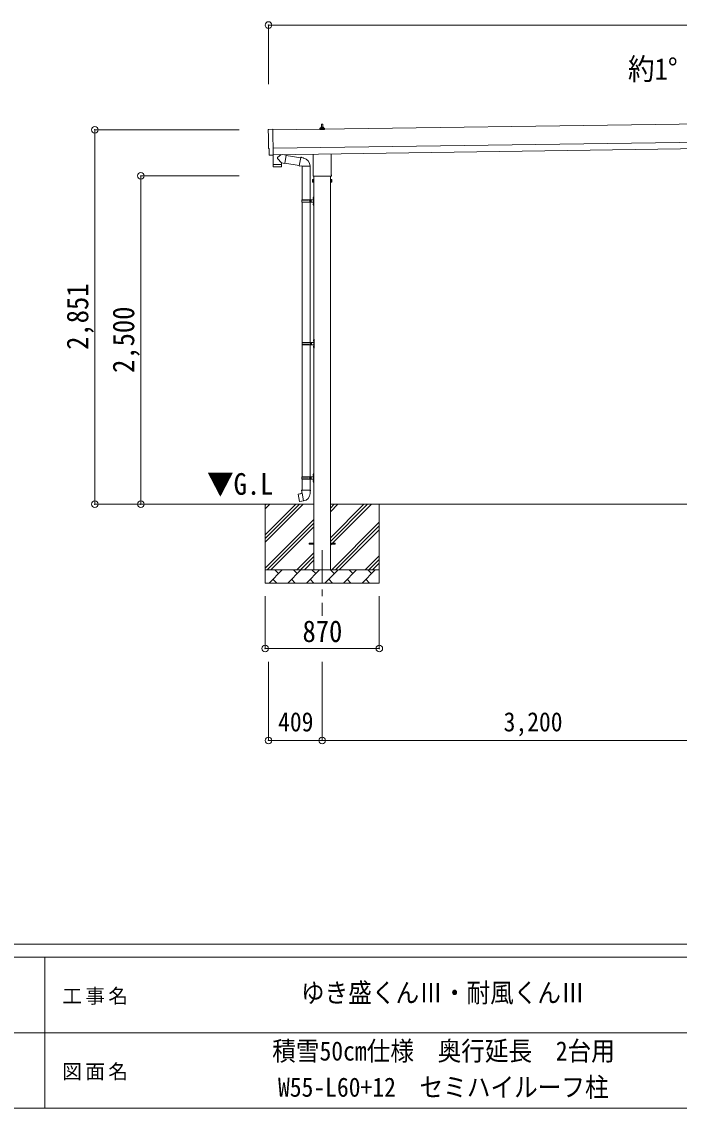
# Model space of a CAD drawing. Units: millimetres at full size, sheet at 1:50. Extents: x -14053 to 14053, y -9700 to 9700.
# Drawn here: x -924 to 4082, y -9700 to -1426 of the extents above; entities that cross this region are included whole.
import ezdxf
from ezdxf.enums import TextEntityAlignment as Align

# ---------------------------------------------------------------- set-up
doc = ezdxf.new("R2010")
doc.units = ezdxf.units.MM
doc.header["$LTSCALE"] = 50
doc.header["$PDMODE"] = 32
doc.header["$PDSIZE"] = 50
doc.linetypes.add('CHAIN1', pattern=[8, 5, -1, 1, -1])
for name, color, linetype, lineweight in [('0-1_Defpoints', 7, 'CHAIN1', 9), ('0-2_TEXT1', 4, 'Continuous', 9), ('0-3_SHAPE', 7, 'Continuous', 9), ('0-7_PARTS2', 7, 'Continuous', 9), ('0-8_TABLE1', 6, 'Continuous', 9), ('0-9_DIM1', 7, 'Continuous', 9), ('F-0', 7, 'Continuous', 9)]:
    doc.layers.add(name, color=color, linetype=linetype, lineweight=lineweight)
doc.styles.add('ＭＳ ゴシック', font='')
doc.styles.get('ＭＳ ゴシック').set_extended_font_data('MS Gothic')

msp = doc.modelspace()

# ---------------------------------------------------------------- linework, layer by layer
at = {"layer": '0-1_Defpoints'}
msp.add_line((1363.46, -5450.37), (1363.46, -5950.37), dxfattribs=at)
at = {"layer": '0-2_TEXT1'}
for p, q in [((6805.65, -2166.21), (987.06, -2249.33)), ((1353.46, -2235.32), (1353.46, -2231.11)), ((1354.46, -2231.11), (1372.46, -2231.11)), ((1357.46, -2231.11), (1358.19, -2207.59)), ((1359.19, -2206.61), (1367.74, -2206.61)), ((1368.74, -2207.59), (1369.46, -2231.11)), ((1373.46, -2235.32), (1373.46, -2231.11)), ((955.45, -2246.35), (986.99, -2244.25)), ((986.99, -2244.25), (989.83, -2443.08)), ((989.06, -2389.32), (6807.65, -2306.2)), ((1345.21, -2246.61), (1345.21, -2238.9)), ((1381.71, -2246.61), (1345.21, -2246.61)), ((1345.6, -2238.11), (1381.33, -2238.11)), ((1345.98, -2237.93), (1352.7, -2236.3)), ((1353.08, -2236.11), (1373.85, -2236.11)), ((1380.95, -2237.93), (1374.23, -2236.3)), ((1381.71, -2246.61), (1381.71, -2238.9)), ((989.78, -2439.32), (6808.37, -2356.19)), ((970.2, -2443.36), (963.28, -2443.1)), ((1295.16, -2590.6), (1295.16, -2434.95)), ((1431.76, -2433), (1431.76, -2590.6)), ((1289.46, -2628.87), (1290.22, -2627.56)), ((1289.46, -2628.87), (1289.46, -2645.87)), ((1289.46, -2645.87), (1290.22, -2647.19)), ((1296.46, -2627.56), (1290.22, -2627.56)), ((1296.46, -2632.46), (1290.22, -2632.46)), ((1296.46, -2642.28), (1290.22, -2642.28)), ((1296.46, -2647.19), (1290.22, -2647.19)), ((1293.46, -2599.37), (1293.46, -2593.87)), ((1431.4, -2602.87), (1295.53, -2602.87)), ((1296.46, -2647.19), (1296.46, -2627.56)), ((1296.46, -2628.17), (1298.96, -2628.17)), ((1298.96, -2646.57), (1296.46, -2646.57)), ((1300.96, -2602.87), (1300.96, -5600.37)), ((1425.96, -2602.87), (1425.96, -5600.37)), ((1430.46, -2628.17), (1427.96, -2628.17)), ((1427.96, -2646.57), (1430.46, -2646.57)), ((1430.46, -2647.19), (1430.46, -2627.56)), ((1430.46, -2627.56), (1436.7, -2627.56)), ((1430.46, -2632.46), (1436.7, -2632.46)), ((1430.46, -2642.28), (1436.7, -2642.28)), ((1430.46, -2647.19), (1436.7, -2647.19)), ((1433.46, -2593.87), (1433.46, -2599.37)), ((1437.46, -2628.87), (1436.7, -2627.56)), ((1437.46, -2645.87), (1436.7, -2647.19)), ((1437.46, -2628.87), (1437.46, -2645.87)), ((1425.96, -2647.87), (1427.96, -2647.87)), ((1263.46, -5395.87), (1300.96, -5395.87)), ((1263.46, -5404.87), (1263.46, -5395.87)), ((1263.46, -5404.87), (1300.96, -5404.87)), ((1425.96, -5395.87), (1463.46, -5395.87)), ((1425.96, -5404.87), (1463.46, -5404.87)), ((1463.46, -5404.87), (1463.46, -5395.87))]:
    msp.add_line(p, q, dxfattribs=at)
for points in [[(960.4, -2440.15), (959.73, -2393.13), (959.12, -2393.13)], [(970.94, -2443.08), (971.6, -2442.44), (989.83, -2443.09)], [(1427.96, -2647.87), (1427.96, -2626.87), (1425.96, -2626.87)]]:
    msp.add_lwpolyline(points, dxfattribs=at)
msp.add_lwpolyline([(1298.96, -2647.87), (1298.96, -2626.87), (1300.96, -2626.87), (1300.96, -2647.87)], close=True, dxfattribs=at)
for centre, radius, start, end in [((1357.55, -2231.74), 4.13, 90, 171.17633), ((1354.46, -2232.11), 1, 90, 180), ((1359.19, -2207.61), 1, 90, 178.60509), ((1366.8, -2231.11), 4.83, 133.60282, 180), ((1360.13, -2231.11), 4.83, 0, 46.39718), ((1367.74, -2207.61), 1, 1.39491, 90), ((1369.38, -2231.74), 4.13, 8.82367, 90), ((1372.46, -2232.11), 1, 0, 90), ((1346.21, -2238.9), 1, 103.62699, 180), ((1352.46, -2235.32), 1, 283.62699, 0), ((1374.46, -2235.32), 1, 180, 256.37301), ((1380.71, -2238.9), 1, 0, 76.37301), ((1293.81, -2630.01), 4.34, 145.61575, 214.38425), ((1305.7, -2637.37), 16.24, 162.41205, 197.58795), ((1293.81, -2644.73), 4.34, 145.61575, 214.38425), ((1297.46, -2593.87), 4, 125.09963, 180), ((1297.46, -2599.37), 4, 180, 194.47751), ((1297.46, -2599.37), 4, 194.47751, 241.04498), ((1429.46, -2599.37), 4, 298.95502, 345.52249), ((1429.46, -2593.87), 4, 0, 54.90037), ((1429.46, -2599.37), 4, 345.52249, 0), ((1421.22, -2637.37), 16.24, 342.41205, 17.58795), ((1433.12, -2630.01), 4.34, 325.61575, 34.38425), ((1433.12, -2644.73), 4.34, 325.61575, 34.38425)]:
    msp.add_arc(centre, radius, start, end, dxfattribs=at)
for centre, major_axis, ratio, start_param, end_param in [((955.65, -2249.34), (-3, -0.04), 0.99863, 4.7647489, 6.2979817), ((-3808.72, -2387.84), (4762.89, 68.04), 0.99863, 6.2686928, 6.2979817), ((959.06, -2388.74), (-4.41, -0.06), 0.99863, 6.2686928, 7.8539816), ((963.4, -2440.1), (-2.15, -2.1), 0.9974, 5.5252311, 7.0411395), ((970.24, -2442.36), (-0.717, -0.7), 0.9974, 0.7579542, 1.5707963)]:
    msp.add_ellipse(centre, major_axis=major_axis, ratio=ratio, start_param=start_param, end_param=end_param, dxfattribs=at)
at = {"layer": '0-3_SHAPE'}
for p, q in [((1300.96, -5100.37), (431.93, -5100.37)), ((928.46, -5100.37), (928.46, -5700.37)), ((928.46, -5333.85), (1161.94, -5100.37)), ((928.46, -5362.14), (1190.23, -5100.37)), ((928.46, -5390.42), (1218.51, -5100.37)), ((928.46, -5107.58), (935.67, -5100.37)), ((928.46, -5135.86), (963.95, -5100.37)), ((4500.96, -5100.37), (1425.96, -5100.37)), ((1425.96, -5129.2), (1454.79, -5100.37)), ((1425.96, -5157.48), (1483.07, -5100.37)), ((1425.96, -5412.04), (1737.63, -5100.37)), ((1425.96, -5355.47), (1681.06, -5100.37)), ((1425.96, -5383.76), (1709.35, -5100.37)), ((1798.46, -5100.37), (1798.46, -5700.37)), ((928.46, -5588.41), (1300.96, -5215.91)), ((944.79, -5600.37), (1300.96, -5244.2)), ((973.07, -5600.37), (1300.96, -5272.48)), ((1435.62, -5600.37), (1798.46, -5237.53)), ((1463.9, -5600.37), (1798.46, -5265.81)), ((1492.19, -5600.37), (1798.46, -5294.1)), ((1171.06, -5600.37), (1300.96, -5470.47)), ((1199.35, -5600.37), (1300.96, -5498.76)), ((1227.63, -5600.37), (1300.96, -5527.04)), ((1690.18, -5600.37), (1798.46, -5492.09)), ((1718.46, -5600.37), (1798.46, -5520.37)), ((928.46, -5600.37), (1798.46, -5600.37)), ((959.91, -5700.37), (1059.91, -5600.37)), ((1031.36, -5628.93), (1002.8, -5600.37)), ((1101.33, -5700.37), (1201.33, -5600.37)), ((1172.78, -5628.93), (1144.22, -5600.37)), ((1242.75, -5700.37), (1342.75, -5600.37)), ((1314.2, -5628.93), (1285.65, -5600.37)), ((1384.17, -5700.37), (1484.17, -5600.37)), ((1455.62, -5628.93), (1427.07, -5600.37)), ((1525.59, -5700.37), (1625.59, -5600.37)), ((1597.04, -5628.93), (1568.49, -5600.37)), ((1667.02, -5700.37), (1767.02, -5600.37)), ((1738.46, -5628.93), (1709.91, -5600.37)), ((1746.75, -5600.37), (1798.46, -5548.66)), ((1798.46, -5700.37), (928.46, -5700.37)), ((988.46, -5671.82), (1017.02, -5700.37)), ((1129.88, -5671.82), (1158.44, -5700.37)), ((1271.31, -5671.82), (1299.86, -5700.37)), ((1412.73, -5671.82), (1441.28, -5700.37)), ((1554.15, -5671.82), (1582.7, -5700.37)), ((1695.57, -5671.82), (1724.12, -5700.37))]:
    msp.add_line(p, q, dxfattribs=at)
at = {"layer": '0-8_TABLE1'}
for p, q in [((954.46, -1451.26), (954.46, -1901.26)), ((8174.46, -1451.26), (954.46, -1451.26)), ((-368.07, -2249.01), (731.93, -2249.01)), ((-368.07, -2249.01), (-368.07, -5100.37)), ((-18.07, -2600.37), (731.93, -2600.37)), ((-18.07, -2600.37), (-18.07, -5100.37)), ((-368.07, -5100.37), (431.93, -5100.37)), ((928.46, -6199.37), (928.46, -5799.37)), ((1798.46, -6199.37), (1798.46, -5799.37)), ((928.46, -6199.37), (1798.46, -6199.37)), ((954.46, -6899.37), (954.46, -6301.37)), ((1363.46, -6899.37), (1363.46, -6301.37)), ((1363.46, -6899.37), (954.46, -6899.37)), ((4563.46, -6899.37), (1363.46, -6899.37))]:
    msp.add_line(p, q, dxfattribs=at)
for p in [(954.46, -1451.26), (-368.07, -2249.01), (-18.07, -2600.37), (-368.07, -5100.37), (-18.07, -5100.37), (928.46, -6199.37), (1798.46, -6199.37), (954.46, -6899.37), (1363.46, -6899.37)]:
    msp.add_point(p, dxfattribs=at)
at = {"layer": '0-9_DIM1'}
for p, q in [((1054.27, -2501.38), (1023.4, -2468.28)), ((1051.22, -2438.44), (1023.58, -2460.95)), ((1088.85, -2442.45), (1063.01, -2438.27)), ((1088.85, -2442.45), (1078.68, -2505.33)), ((1088.55, -2444.28), (1199.59, -2461.43)), ((1199.91, -2459.62), (1188.85, -2522.35)), ((1199.91, -2459.62), (1219.55, -2463.43)), ((1204.62, -2458.26), (1205.03, -2460.61)), ((1219.55, -2463.43), (1221.23, -2465.06)), ((1221.23, -2465.06), (1223.35, -2465.51)), ((990.46, -2515.31), (990.88, -2528.36)), ((1051.46, -2530.44), (993.92, -2531.27)), ((994.95, -2514.25), (994.98, -2515.25)), ((1049.94, -2513.46), (1049.94, -2514.46)), ((1054.27, -2501.38), (1078.68, -2505.33)), ((1054.27, -2501.38), (1054.44, -2513.4)), ((1078.98, -2503.51), (1189.17, -2520.53)), ((1188.85, -2522.35), (1208.61, -2525.48)), ((1188.85, -2522.35), (1189.25, -2524.6)), ((1189.25, -2524.6), (1192.81, -2525.23)), ((1192.81, -2525.23), (1194, -2523.16)), ((1208.61, -2525.48), (1210.81, -2524.49)), ((1271.11, -2524.89), (1209.93, -2524.89)), ((1210.96, -2524.89), (1210.96, -2783.38)), ((1270.96, -2524.89), (1270.96, -3868.87)), ((1207.96, -2785.38), (1258.29, -2785.38)), ((1207.96, -2799.38), (1258.29, -2799.38)), ((1208.96, -2783.38), (1294.96, -2783.38)), ((1208.96, -2783.38), (1208.96, -2785.38)), ((1208.96, -2801.38), (1208.96, -2799.38)), ((1208.96, -2801.38), (1294.96, -2801.38)), ((1210.96, -2801.38), (1210.96, -3868.87)), ((1267.96, -2783.38), (1267.96, -2787.88)), ((1267.96, -2787.88), (1269.96, -2787.88)), ((1267.96, -2801.38), (1267.96, -2796.88)), ((1267.96, -2796.88), (1269.96, -2796.88)), ((1269.96, -2787.88), (1269.96, -2796.88)), ((1275.96, -2783.38), (1275.96, -2801.38)), ((1275.96, -2787.88), (1278.96, -2787.88)), ((1275.96, -2796.88), (1278.96, -2796.88)), ((1278.96, -2787.88), (1278.96, -2796.88)), ((1294.66, -2766.23), (1296.71, -2767.23)), ((1295.93, -2764.23), (1296.56, -2764.23)), ((1295.93, -2764.23), (1295.93, -2772.53)), ((1295.93, -2772.53), (1296.56, -2772.53)), ((1295.93, -2812.23), (1296.56, -2812.23)), ((1295.93, -2812.23), (1295.93, -2820.53)), ((1296.56, -2764.23), (1296.96, -2764.63)), ((1296.56, -2812.23), (1296.56, -2820.53)), ((1296.56, -2812.23), (1296.96, -2812.63)), ((1296.71, -2767.23), (1297.32, -2768.38)), ((1296.96, -2760.38), (1299.96, -2758.88)), ((1296.96, -2760.38), (1296.96, -2824.38)), ((1299.96, -2758.88), (1299.96, -2825.88)), ((1299.96, -2758.88), (1300.96, -2758.88)), ((1300.96, -2758.88), (1300.96, -2825.88)), ((1294.66, -2814.23), (1296.71, -2815.23)), ((1295.93, -2820.53), (1296.56, -2820.53)), ((1296.56, -2820.53), (1296.96, -2820.13)), ((1296.71, -2815.23), (1297.32, -2816.38)), ((1296.96, -2824.38), (1299.96, -2825.88)), ((1299.96, -2825.88), (1300.96, -2825.88)), ((1210.46, -3870.87), (1260.79, -3870.87)), ((1210.46, -3884.87), (1260.79, -3884.87)), ((1210.96, -3886.86), (1210.96, -4891.37)), ((1211.46, -3868.87), (1297.46, -3868.87)), ((1211.46, -3868.87), (1211.46, -3870.87)), ((1211.46, -3886.87), (1211.46, -3884.87)), ((1211.46, -3886.87), (1297.46, -3886.87)), ((1270.46, -3868.87), (1270.46, -3873.37)), ((1270.46, -3873.37), (1272.46, -3873.37)), ((1270.46, -3886.87), (1270.46, -3882.37)), ((1270.46, -3882.37), (1272.46, -3882.37)), ((1270.96, -3886.86), (1270.96, -4891.37)), ((1272.46, -3873.37), (1272.46, -3882.37)), ((1278.46, -3868.87), (1278.46, -3886.87)), ((1278.46, -3873.37), (1281.46, -3873.37)), ((1278.46, -3882.37), (1281.46, -3882.37)), ((1281.46, -3873.37), (1281.46, -3882.37)), ((1297.16, -3851.72), (1299.21, -3852.72)), ((1298.43, -3849.72), (1299.06, -3849.72)), ((1298.43, -3849.72), (1298.43, -3858.02)), ((1298.43, -3858.02), (1299.06, -3858.02)), ((1299.06, -3849.72), (1299.46, -3850.12)), ((1299.21, -3852.72), (1299.82, -3853.87)), ((1299.46, -3845.87), (1302.46, -3844.37)), ((1299.46, -3845.87), (1299.46, -3909.87)), ((1302.46, -3844.37), (1302.46, -3911.37)), ((1302.46, -3844.37), (1303.46, -3844.37)), ((1303.46, -3844.37), (1303.46, -3911.37)), ((1297.16, -3899.72), (1299.21, -3900.72)), ((1298.43, -3897.72), (1299.06, -3897.72)), ((1298.43, -3897.72), (1298.43, -3906.02)), ((1298.43, -3906.02), (1299.06, -3906.02)), ((1299.06, -3897.72), (1299.06, -3906.02)), ((1299.06, -3897.72), (1299.46, -3898.12)), ((1299.06, -3906.02), (1299.46, -3905.62)), ((1299.21, -3900.72), (1299.82, -3901.87)), ((1299.46, -3909.87), (1302.46, -3911.37)), ((1302.46, -3911.37), (1303.46, -3911.37)), ((1294.66, -4874.22), (1296.71, -4875.22)), ((1295.93, -4872.22), (1296.56, -4872.22)), ((1295.93, -4872.22), (1295.93, -4880.52)), ((1295.93, -4880.52), (1296.56, -4880.52)), ((1296.56, -4872.22), (1296.96, -4872.62)), ((1296.71, -4875.22), (1297.32, -4876.37)), ((1296.96, -4868.37), (1299.96, -4866.87)), ((1296.96, -4868.37), (1296.96, -4932.37)), ((1299.96, -4866.87), (1299.96, -4933.87)), ((1299.96, -4866.87), (1300.96, -4866.87)), ((1300.96, -4866.87), (1300.96, -4933.87)), ((1207.96, -4893.37), (1258.29, -4893.37)), ((1207.96, -4907.37), (1258.29, -4907.37)), ((1208.96, -4891.37), (1294.96, -4891.37)), ((1208.96, -4891.37), (1208.96, -4893.37)), ((1208.96, -4909.37), (1208.96, -4907.37)), ((1208.96, -4909.37), (1294.96, -4909.37)), ((1210.96, -4909.37), (1210.96, -4994.3)), ((1267.96, -4891.37), (1267.96, -4895.87)), ((1267.96, -4895.87), (1269.96, -4895.87)), ((1267.96, -4909.37), (1267.96, -4904.87)), ((1267.96, -4904.87), (1269.96, -4904.87)), ((1269.96, -4895.87), (1269.96, -4904.87)), ((1270.96, -4909.37), (1270.96, -4994.3)), ((1275.96, -4891.37), (1275.96, -4909.37)), ((1275.96, -4895.87), (1278.96, -4895.87)), ((1275.96, -4904.87), (1278.96, -4904.87)), ((1278.96, -4895.87), (1278.96, -4904.87)), ((1294.66, -4922.22), (1296.71, -4923.22)), ((1295.93, -4920.22), (1296.56, -4920.22)), ((1295.93, -4920.22), (1295.93, -4928.52)), ((1295.93, -4928.52), (1296.56, -4928.52)), ((1296.56, -4920.22), (1296.56, -4928.52)), ((1296.56, -4920.22), (1296.96, -4920.62)), ((1296.56, -4928.52), (1296.96, -4928.12)), ((1296.71, -4923.22), (1297.32, -4924.37)), ((1296.96, -4932.37), (1299.96, -4933.87)), ((1299.96, -4933.87), (1300.96, -4933.87)), ((1182.5, -5022.75), (1181.69, -5023.92)), ((1181.69, -5023.92), (1191.31, -5078.48)), ((1210.37, -5017.5), (1182.5, -5022.75)), ((1195.24, -5020.15), (1195.03, -5020.39)), ((1209.11, -4994.3), (1206.96, -4995.08)), ((1206.96, -4995.08), (1206.96, -4998.7)), ((1206.96, -4998.7), (1209.2, -4999.51)), ((1272.81, -4994.3), (1209.11, -4994.3)), ((1209.11, -4994.3), (1209.46, -5014.3)), ((1209.46, -5014.3), (1210.81, -5016.3)), ((1220.73, -5074.8), (1210.59, -5017.32)), ((1210.62, -5016.5), (1210.62, -5017.21)), ((1210.81, -5016.3), (1210.78, -5016.3)), ((1271.15, -5016.24), (1271.08, -5018.4)), ((1272.46, -5014.3), (1271.15, -5016.24)), ((1272.81, -4994.3), (1272.46, -5014.3)), ((1274.96, -4998.7), (1272.72, -4999.51)), ((1272.81, -4994.3), (1274.96, -4995.08)), ((1274.96, -4995.08), (1274.96, -4998.7)), ((1205.34, -5077.39), (1205.06, -5077.23)), ((1221.03, -5075.56), (1220.79, -5074.9))]:
    msp.add_line(p, q, dxfattribs=at)
for points in [[(989.43, -2443.07), (990.45, -2514.31), (1054.44, -2513.4)], [(1199.91, -2459.62), (1201.06, -2457.64), (1204.62, -2458.26)], [(1054.42, -2527.45), (1054.46, -2514.4), (990.46, -2515.31)], [(1294.66, -2770.53), (1296.71, -2769.53), (1297.32, -2768.38)], [(1296.56, -2764.23), (1296.56, -2772.53), (1296.96, -2772.13)], [(1294.66, -2818.53), (1296.71, -2817.53), (1297.32, -2816.38)], [(1297.16, -3856.02), (1299.21, -3855.02), (1299.82, -3853.87)], [(1299.06, -3849.72), (1299.06, -3858.02), (1299.46, -3857.62)], [(1297.16, -3904.02), (1299.21, -3903.02), (1299.82, -3901.87)], [(1294.66, -4878.52), (1296.71, -4877.52), (1297.32, -4876.37)], [(1296.56, -4872.22), (1296.56, -4880.52), (1296.96, -4880.12)], [(1294.66, -4926.52), (1296.71, -4925.52), (1297.32, -4924.37)], [(1197.49, -5019.93), (1197.21, -5019.78), (1195.24, -5020.15)], [(1220.46, -5074.7), (1192.47, -5079.3), (1191.31, -5078.48)], [(1207.52, -5076.83), (1207.31, -5077.07), (1205.34, -5077.39)]]:
    msp.add_lwpolyline(points, dxfattribs=at)
for centre, radius, start, end in [((1026.89, -2464.69), 5, 131.47396, 225.79244), ((1210.81, -2524.49), 60.3, 359.62495, 78), ((993.88, -2528.27), 3, 181.81845, 270.86677), ((1051.42, -2527.44), 3, 270.81845, 359.81845), ((1256.71, -2792.38), 49.25, 171.82876, 180.00002), ((1256.71, -2792.38), 49.25, 180.00002, 188.17127), ((1258.29, -2783.38), 2, 270, 359.99998), ((1258.29, -2801.38), 2, 0.00005, 90.00004), ((1300.26, -2768.38), 6, 136.21765, 223.78235), ((1300.26, -2816.38), 6, 136.21765, 223.78235), ((1294.96, -2781.38), 2, 270, 359.99998), ((1294.96, -2803.38), 2, 0.00005, 90.00004), ((1259.21, -3877.87), 49.25, 171.82876, 180.00002), ((1259.21, -3877.87), 49.25, 180.00002, 188.17127), ((1260.79, -3868.87), 2, 270, 359.99998), ((1260.79, -3886.87), 2, 0.00005, 90.00004), ((1302.76, -3853.87), 6, 136.21765, 223.78235), ((1297.46, -3866.87), 2, 270, 359.99998), ((1297.46, -3888.87), 2, 0.00005, 90.00004), ((1302.76, -3901.87), 6, 136.21765, 223.78235), ((1300.26, -4876.37), 6, 136.21765, 223.78235), ((1256.71, -4900.37), 49.25, 171.82876, 180.00002), ((1256.71, -4900.37), 49.25, 180.00002, 188.17127), ((1258.29, -4891.37), 2, 270, 359.99998), ((1258.29, -4909.37), 2, 0.00005, 90.00004), ((1300.26, -4924.37), 6, 136.21765, 223.78235), ((1294.96, -4889.37), 2, 270, 359.99998), ((1294.96, -4911.37), 2, 0.00005, 90.00004), ((1210.32, -5017.21), 0.3, 280.66842, 0), ((1210.82, -5016.5), 0.2, 100, 180), ((1210.81, -5016.3), 60.3, 279.96938, 358), ((1220.51, -5075), 0.3, 20, 99.33158), ((1221.22, -5075.49), 0.2, 200, 279.96938)]:
    msp.add_arc(centre, radius, start, end, dxfattribs=at)
at = {"layer": 'F-0', "color": 5, "lineweight": 5}
for p, q in [((-14053.43, -8450), (13346.57, -8450)), ((-14053.43, -8550), (8901.98, -8550)), ((-748.03, -8550), (-748.03, -9700)), ((-5748.03, -9125), (4501.97, -9125)), ((-14053.43, -9700), (13346.57, -9700))]:
    msp.add_line(p, q, dxfattribs=at)

# ---------------------------------------------------------------- texts
at = {"layer": '0-7_PARTS2', "style": 'ＭＳ ゴシック', "width": 0.9}
for s, p in [('約1°', (3691.56, -1917.76)), ('▼G.L', (486.59, -5078.16))]:
    msp.add_text(s, height=165, dxfattribs=at).set_placement(p, align=Align.BOTTOM_LEFT)
at = {"layer": '0-8_TABLE1', "color": 7, "style": 'ＭＳ ゴシック', "width": 0.9}
for s, p in [('2,851', (-368.07, -3924.69)), ('2,500', (-18.07, -4100.37))]:
    msp.add_text(s, height=165, rotation=90, dxfattribs=at).set_placement(p, align=Align.BOTTOM_LEFT)
for s, height, p in [('870', 165, (1213.46, -6199.37)), ('409', 146.6, (1027.71, -6874.37)), ('3,200', 146.6, (2744.71, -6874.37))]:
    msp.add_text(s, height=height, dxfattribs=at).set_placement(p, align=Align.BOTTOM_LEFT)
at = {"layer": 'F-0', "style": 'ＭＳ ゴシック', "width": 0.9}
for s, p in [('ゆき盛くんⅢ・耐風くんⅢ', (1201.97, -8937.5)), ('積雪50cm仕様\u3000奥行延長\u30002台用', (983.22, -9380.76)), ('W55-L60+12\u3000セミハイルーフ柱', (1026.97, -9656.45))]:
    msp.add_text(s, height=146.6, dxfattribs=at).set_placement(p, align=Align.BOTTOM_LEFT)
at = {"layer": 'F-0', "char_height": 110, "attachment_point": 7, "style": 'ＭＳ ゴシック'}
for s, insert in [('\\T1.17;工事名', (-616.19, -8912.5)), ('\\T1.17;図面名', (-616.19, -9487.5))]:
    msp.add_mtext(s, dxfattribs=dict(at, insert=insert))

doc.saveas('drawing.dxf')
